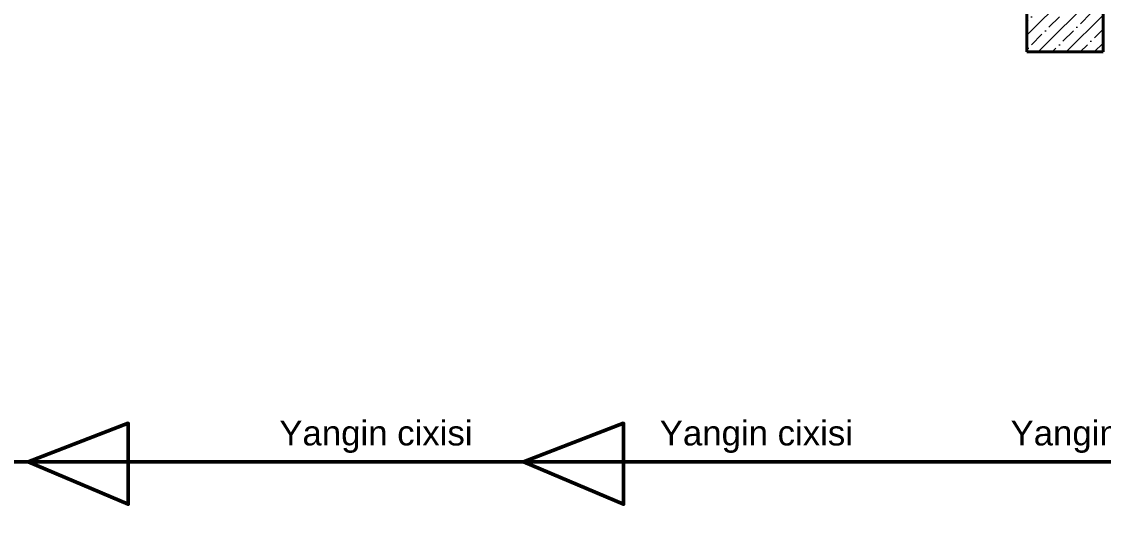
# Model space of a CAD drawing. Header units: millimetres. Extents: x 1531071 to 1560283, y -701792 to -691067.
# Drawn here: x 1546226 to 1546936, y -697362 to -697025 of the extents above; entities that cross this region are included whole.
import ezdxf

# ---------------------------------------------------------------- set-up
doc = ezdxf.new("R2010")
doc.units = ezdxf.units.MM
doc.header["$LTSCALE"] = 20
doc.header["$MEASUREMENT"] = 0
doc.linetypes.add('Dot & Dashed', pattern=[670.277762, 352.777767, -176.388884, 0, -141.111112])
for name, color, linetype, lineweight in [('OXLAR', 6, 'Continuous', 5), ('RAZMERI', 251, 'Continuous', 5), ('wall ext', 30, 'Continuous', 30)]:
    doc.layers.add(name, color=color, linetype=linetype, lineweight=lineweight)
doc.layers.add('Конструктив - Колонны_Ном._пера__202', color=7, linetype='Continuous', lineweight=0, true_color=0x38637a)
doc.layers.add('Конструктив - Колонны_Ном._пера__28', color=7, linetype='Continuous', lineweight=40, true_color=0xffe4e1)
doc.styles.add('СГЕНЕРИР_СТИЛЬ_1', font='arial.ttf')

msp = doc.modelspace()

# ---------------------------------------------------------------- hatches: boundary and pattern name
at = {"layer": 'Конструктив - Колонны_Ном._пера__202', "linetype": 'Continuous'}
h = msp.add_hatch(dxfattribs=at)
h.set_pattern_fill('ЖЕЛЕЗОБЕТОН__ГОСТ_', color=1, scale=0.1, style=0, pattern_type=2)
h.set_pattern_definition([(45, (1539827.054, -704387.138), (-9.192387, 9.192387), []), (45, (1539822.458, -704382.542), (-9.192387, 9.192387), [9.749999, -3.25, 0, -3.25])])
h.paths.add_polyline_path([(1546886.14, -697044.89), (1546936.14, -697044.89), (1546936.14, -696944.89), (1546886.14, -696944.89)])

# ---------------------------------------------------------------- linework, layer by layer
at = {"layer": 'OXLAR', "color": 6, "linetype": 'Dot & Dashed', "ltscale": 0.15}
for p, q in [((1546251.14, -695853.34), (1546251.14, -699157.01)), ((1546911.14, -695856.57), (1546911.14, -699160.25))]:
    msp.add_line(p, q, dxfattribs=at)
at = {"layer": 'wall ext', "color": 1, "lineweight": 50, "ltscale": 0.5}
for points in [[(1546229.83, -697314.28), (1546295.68, -697288.98), (1546295.68, -697342.23), (1546229.83, -697314.28)], [(1546555.23, -697314.28), (1546621.08, -697288.98), (1546621.08, -697342.23), (1546555.23, -697314.28)]]:
    msp.add_lwpolyline(points, close=True, dxfattribs=at)
for points in [[(1546337.53, -697314.28), (1548262.38, -697314.28), (1549212.22, -697312.98)], [(1545235.33, -697314.28), (1546337.53, -697314.28)]]:
    msp.add_lwpolyline(points, dxfattribs=at)
at = {"layer": 'Конструктив - Колонны_Ном._пера__28', "color": 0, "linetype": 'Continuous'}
for p, q in [((1546886.14, -696944.89), (1546886.14, -697044.89)), ((1546936.14, -697044.89), (1546936.14, -696944.89)), ((1546886.14, -697044.89), (1546936.14, -697044.89))]:
    msp.add_line(p, q, dxfattribs=at)

# ---------------------------------------------------------------- texts
at = {"layer": 'RAZMERI', "color": 1, "style": 'СГЕНЕРИР_СТИЛЬ_1'}
for p in [(1546394.88, -697303.54), (1546644.83, -697303.54), (1546875.33, -697303.54)]:
    msp.add_text('Yangin cixisi', height=16.3549, dxfattribs=at).set_placement(p)

doc.saveas('drawing.dxf')
